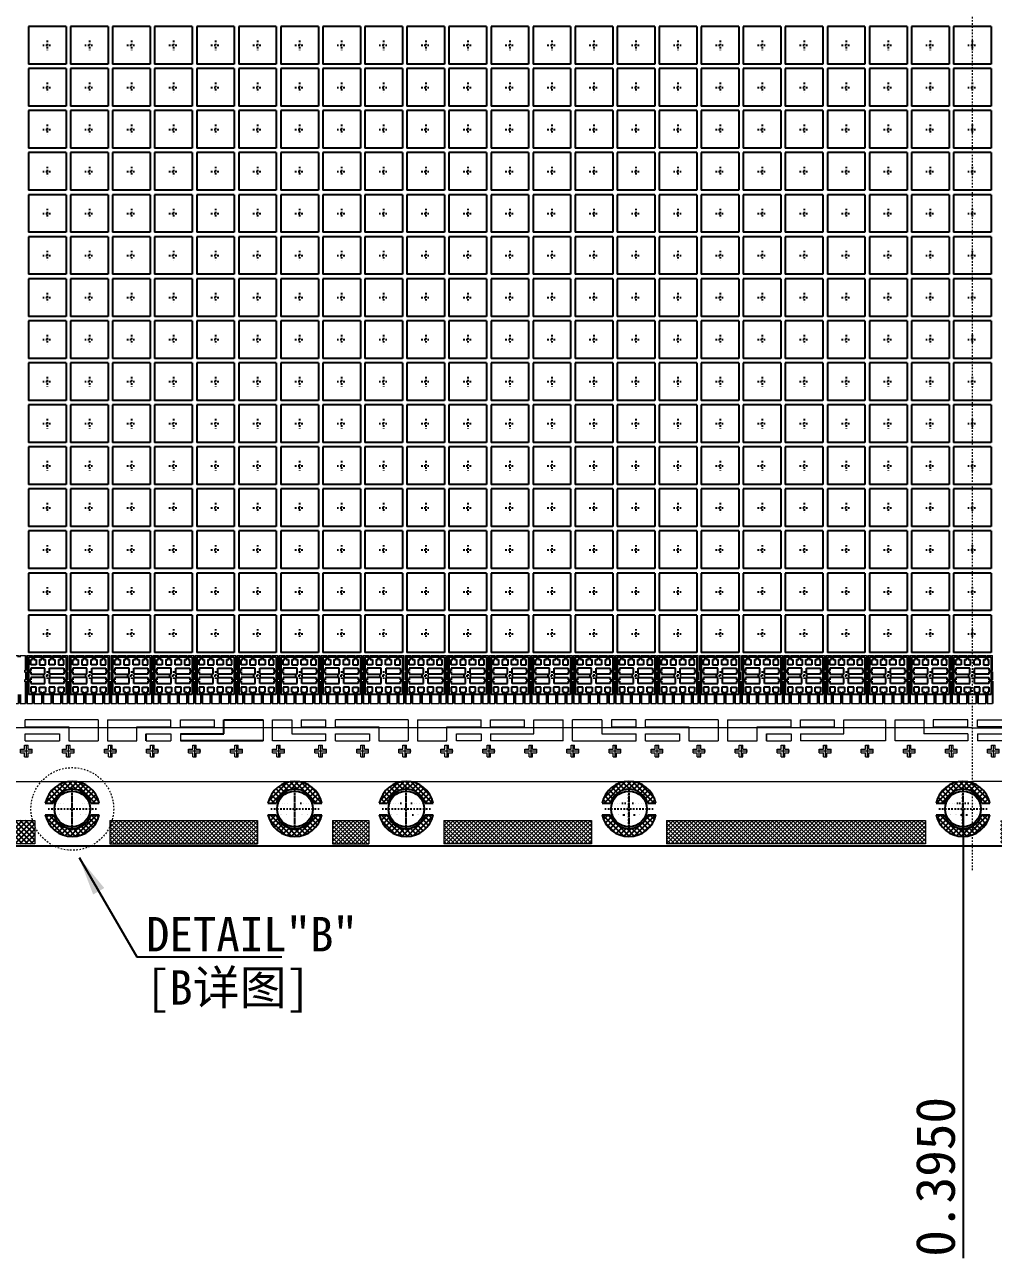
# Model space of a CAD drawing. Extents: x -120 to 253, y -170 to 71.
# Drawn here: x -55.6 to 6.3, y -83.4 to -4.6 of the extents above; entities that cross this region are included whole.
import ezdxf

# ---------------------------------------------------------------- set-up
doc = ezdxf.new("R2010")
doc.units = 0
doc.header["$LTSCALE"] = 0.01
doc.header["$MEASUREMENT"] = 0
for name, pattern in [('CENTER', [2, 1.25, -0.25, 0.25, -0.25]), ('CENTER2', [1.125, 0.75, -0.125, 0.125, -0.125]), ('PHANTOM', [2.5, 1.25, -0.25, 0.25, -0.25, 0.25, -0.25])]:
    doc.linetypes.add(name, pattern=pattern)
doc.layers.get('0').update_dxf_attribs({"linetype": 'CONTINUOUS', "lineweight": 0})
doc.layers.get('DEFPOINTS').update_dxf_attribs({"linetype": 'CONTINUOUS'})
for name, color, linetype in [('0D', 2, 'CONTINUOUS'), ('CEN', 2, 'CENTER'), ('Double Plating', 6, 'CONTINUOUS'), ('PACKAGE', 6, 'CONTINUOUS'), ('PAGE1', 7, 'CONTINUOUS'), ('PATTERNING', 7, 'CONTINUOUS'), ('plating', 1, 'CONTINUOUS'), ('标注', 7, 'CONTINUOUS'), ('正面', 30, 'CONTINUOUS')]:
    doc.layers.add(name, color=color, linetype=linetype)
doc.layers.add('Pkg', color=6, linetype='PHANTOM', lineweight=9)
doc.styles.get("Standard").update_dxf_attribs({"font": ''})
doc.styles.get('STANDARD').set_extended_font_data('SimSun')
doc.dimstyles.new('LF2_A3_1.5X', dxfattribs={"dimtxt": 2.5, "dimasz": 2.5, "dimexe": 0.15, "dimexo": 0.01, "dimgap": 0.5, "dimtad": 1, "dimdec": 4, "dimlfac": 0.666667, "dimzin": 1, "dimdsep": 46, "dimlunit": 6, "dimtxsty": 'STANDARD', "dimcen": 2.5, "dimclrd": 1, "dimclre": 1, "dimclrt": 7, "dimadec": 0, "dimazin": 0, "dimtfac": 1, "dimtdec": 4, "dimtmove": 0, "dimatfit": 3, "dimfxl": 1, "dimtfillclr": 256, "dimtolj": 1, "dimtzin": 0, "dimarcsym": 1})
pattern_1 = [(45, (0, 0), (-0.1122532, 0.1122532), []), (135, (0, 0), (-0.1122532, -0.1122532), [])]

# ---------------------------------------------------------------- blocks, each defined once
blk = doc.blocks.new('vc')
for p, q in [((-63.463, 119.294), (-68.113, 119.294)), ((-56.038, 118.844), (-56.038, 119.294)), ((-52.926, 119.294), (-52.926, 117.944)), ((-52.326, 117.944), (-52.326, 119.294)), ((-52.326, 119.294), (-51.088, 119.294)), ((-51.088, 119.294), (-51.088, 118.394)), ((-50.488, 119.294), (-50.488, 118.844)), ((-43.663, 119.294), (-48.313, 119.294)), ((-36.238, 118.844), (-36.238, 119.294)), ((-35.638, 118.394), (-35.638, 119.294)), ((-35.638, 119.294), (-33.763, 119.294)), ((-31.288, 119.294), (-31.288, 118.394)), ((-30.688, 119.294), (-30.688, 118.844)), ((-23.863, 119.294), (-28.513, 119.294)), ((-16.438, 118.844), (-16.438, 119.294)), ((-15.838, 118.394), (-15.838, 119.294)), ((-15.838, 119.294), (-13.288, 119.294)), ((-13.288, 119.294), (-13.176, 119.294)), ((-13.176, 119.294), (-13.176, 117.944)), ((-12.576, 117.944), (-12.576, 119.294)), ((-12.576, 119.294), (-10.738, 119.294)), ((-10.738, 119.294), (-10.736, 118.394)), ((-68.113, 118.844), (-65.338, 118.844)), ((-65.938, 118.394), (-65.938, 117.944)), ((-65.338, 118.844), (-65.338, 117.944)), ((-60.988, 117.944), (-60.988, 118.844)), ((-60.988, 118.844), (-58.813, 118.844)), ((-51.088, 118.394), (-48.913, 118.394)), ((-48.313, 118.844), (-45.538, 118.844)), ((-46.138, 118.394), (-46.138, 117.944)), ((-45.538, 118.844), (-45.538, 117.944)), ((-41.188, 117.944), (-41.188, 118.844)), ((-41.188, 118.844), (-39.013, 118.844)), ((-40.588, 117.944), (-40.588, 118.394)), ((-38.413, 118.394), (-35.638, 118.394)), ((-31.288, 118.394), (-29.113, 118.394)), ((-28.513, 118.844), (-25.738, 118.844)), ((-26.338, 118.394), (-26.338, 117.944)), ((-25.738, 118.844), (-25.738, 117.944)), ((-21.388, 117.944), (-21.388, 118.844)), ((-21.388, 118.844), (-19.213, 118.844)), ((-20.788, 117.944), (-20.788, 118.394)), ((-18.613, 118.394), (-15.838, 118.394)), ((-7.318, 118.394), (-4.545, 118.394)), ((-65.338, 117.944), (-63.463, 117.944)), ((-48.913, 117.944), (-52.326, 117.944)), ((-45.538, 117.944), (-43.663, 117.944)), ((-33.763, 117.944), (-38.413, 117.944)), ((-25.738, 117.944), (-23.863, 117.944)), ((-13.288, 117.944), (-18.613, 117.944)), ((-13.176, 117.944), (-13.288, 117.944)), ((-7.918, 117.944), (-12.576, 117.944)), ((-2.668, 117.944), (-7.318, 117.944))]:
    blk.add_line(p, q)
at = {"color": 0}
for p, q in [((-68.113, 118.844), (-68.113, 119.294)), ((-63.463, 119.294), (-63.463, 117.944)), ((-62.863, 119.294), (-62.863, 117.944)), ((-62.863, 119.294), (-58.813, 119.294)), ((-58.813, 118.844), (-58.813, 119.294)), ((-58.213, 118.844), (-58.213, 119.294)), ((-58.213, 119.294), (-56.038, 119.294)), ((-50.488, 119.294), (-48.913, 119.294)), ((-48.913, 118.844), (-48.913, 119.294)), ((-48.313, 118.844), (-48.313, 119.294)), ((-43.663, 119.294), (-43.663, 117.944)), ((-43.063, 119.294), (-43.063, 117.944)), ((-43.063, 119.294), (-39.013, 119.294)), ((-39.013, 118.844), (-39.013, 119.294)), ((-38.413, 118.844), (-38.413, 119.294)), ((-38.413, 119.294), (-36.238, 119.294)), ((-33.763, 117.944), (-33.763, 119.294)), ((-33.163, 117.944), (-33.163, 119.294)), ((-31.288, 119.294), (-33.163, 119.294)), ((-29.113, 119.294), (-30.688, 119.294)), ((-29.113, 118.844), (-29.113, 119.294)), ((-28.513, 118.844), (-28.513, 119.294)), ((-23.863, 119.294), (-23.863, 117.944)), ((-23.263, 119.294), (-23.263, 117.944)), ((-23.263, 119.294), (-19.213, 119.294)), ((-19.213, 118.844), (-19.213, 119.294)), ((-18.613, 118.844), (-18.613, 119.294)), ((-18.613, 119.294), (-16.438, 119.294)), ((-7.918, 118.844), (-7.918, 119.294)), ((-7.318, 118.844), (-7.318, 119.294)), ((-68.113, 117.944), (-68.113, 118.394)), ((-68.113, 118.394), (-65.938, 118.394)), ((-60.388, 118.394), (-58.813, 118.394)), ((-58.813, 118.394), (-58.813, 117.944)), ((-58.213, 118.844), (-56.038, 118.844)), ((-58.213, 118.394), (-58.213, 117.944)), ((-50.488, 118.844), (-48.913, 118.844)), ((-48.913, 117.944), (-48.913, 118.394)), ((-48.313, 117.944), (-48.313, 118.394)), ((-48.313, 118.394), (-46.138, 118.394)), ((-40.588, 118.394), (-39.013, 118.394)), ((-39.013, 118.394), (-39.013, 117.944)), ((-38.413, 118.844), (-36.238, 118.844)), ((-38.413, 118.394), (-38.413, 117.944)), ((-30.688, 118.844), (-29.113, 118.844)), ((-29.113, 117.944), (-29.113, 118.394)), ((-28.513, 117.944), (-28.513, 118.394)), ((-28.513, 118.394), (-26.338, 118.394)), ((-20.788, 118.394), (-19.213, 118.394)), ((-19.213, 118.394), (-19.213, 117.944)), ((-18.613, 118.844), (-16.438, 118.844)), ((-18.613, 118.394), (-18.613, 117.944)), ((-7.918, 118.394), (-10.736, 118.394)), ((-7.918, 118.394), (-7.918, 117.944)), ((-7.318, 118.394), (-7.318, 117.944)), ((-68.113, 117.944), (-65.938, 117.944)), ((-62.863, 117.944), (-60.988, 117.944)), ((-60.388, 117.944), (-58.813, 117.944)), ((-48.313, 117.944), (-46.138, 117.944)), ((-43.063, 117.944), (-41.188, 117.944)), ((-39.013, 117.944), (-40.588, 117.944)), ((-33.163, 117.944), (-29.113, 117.944)), ((-28.513, 117.944), (-26.338, 117.944)), ((-23.263, 117.944), (-21.388, 117.944)), ((-20.788, 117.944), (-19.213, 117.944))]:
    blk.add_line(p, q, dxfattribs=at)
at = {"color": 0, "lineweight": -3}
for p, q in [((-55.438, 118.394), (-55.438, 119.294)), ((-55.438, 119.294), (-52.926, 119.294)), ((-60.388, 117.944), (-60.388, 118.394)), ((-58.213, 118.394), (-55.438, 118.394)), ((-52.926, 117.944), (-58.213, 117.944))]:
    blk.add_line(p, q, dxfattribs=at)
for points in [[(-7.918, 119.294), (-10.138, 119.294), (-10.138, 118.844), (-7.918, 118.844)], [(-7.318, 119.294), (-5.143, 119.294), (-5.143, 118.844), (-7.318, 118.844)]]:
    blk.add_lwpolyline(points)
blk = doc.blocks.new('squre2')
at = {"linetype": 'ByBlock', "lineweight": 0}
for p, q in [((138.043, 278.457), (138.218, 278.457)), ((138.043, 278.457), (138.043, 278.307)), ((138.218, 278.632), (138.218, 278.457)), ((138.218, 278.632), (138.368, 278.632)), ((138.368, 278.632), (138.368, 278.457)), ((138.368, 278.457), (138.543, 278.457)), ((138.043, 278.307), (138.218, 278.307)), ((138.218, 278.307), (138.218, 278.132)), ((138.368, 278.307), (138.543, 278.307)), ((138.368, 278.307), (138.368, 278.132))]:
    blk.add_line(p, q, dxfattribs=at)
for p, q in [((138.543, 278.457), (138.543, 278.307)), ((138.218, 278.132), (138.368, 278.132))]:
    blk.add_line(p, q)
at = {"layer": '0D', "color": 3, "linetype": 'ByBlock', "lineweight": 0}
for p, q in [((138.293, 278.118), (138.293, 278.645)), ((138.563, 278.382), (138.023, 278.382))]:
    blk.add_line(p, q, dxfattribs=at)
blk = doc.blocks.new('ceter')
at = {"color": 1, "linetype": 'CENTER2', "ltscale": 0.05}
for p, q in [((133.753, 275.997), (134.143, 275.997)), ((133.753, 275.997), (134.143, 275.997)), ((133.753, 275.997), (134.143, 275.997)), ((133.753, 275.997), (134.143, 275.997)), ((133.948, 276.199), (133.948, 275.795)), ((133.948, 276.199), (133.948, 275.795)), ((133.948, 276.199), (133.948, 275.795)), ((133.948, 276.199), (133.948, 275.795))]:
    blk.add_line(p, q, dxfattribs=at)
blk = doc.blocks.new('11')
at = {"layer": 'PACKAGE', "color": 0}
for p, q in [((-549.124, -323.329), (-549.124, -324.929)), ((-547.524, -323.329), (-549.124, -323.329)), ((-547.524, -323.329), (-547.524, -324.929)), ((-547.524, -324.929), (-549.124, -324.929))]:
    blk.add_line(p, q, dxfattribs=at)
at = {"layer": 'plating'}
blk.add_blockref('ceter', (-682.272, -600.125), dxfattribs=at)
blk = doc.blocks.new('tie bar-7')
for p, q in [((-1.298, 1.297), (-0.945, 1.297)), ((-0.855, 1.297), (-0.345, 1.297)), ((0.345, 1.297), (0.855, 1.297)), ((0.945, 1.297), (1.297, 1.297)), ((-1.298, -1.77), (-0.945, -1.77)), ((-0.855, -1.77), (-0.345, -1.77)), ((-0.255, -1.77), (0.255, -1.77)), ((0.945, -1.77), (1.297, -1.77))]:
    blk.add_line(p, q)
at = {"color": 0}
for p, q in [((-0.255, 1.297), (0.255, 1.297)), ((1.297, 0.345), (1.297, 1.297)), ((-1.298, 0.255), (-1.298, -0.255)), ((1.2, 0.345), (1.297, 0.345)), ((1.2, 0.255), (1.297, 0.255)), ((1.297, 0.255), (1.297, -0.255)), ((1.2, -0.255), (1.297, -0.255)), ((1.2, -0.345), (1.297, -0.345)), ((0.345, -1.77), (0.855, -1.77))]:
    blk.add_line(p, q, dxfattribs=at)
at = {"layer": 'PATTERNING'}
for p, q in [((-1.298, 1.297), (-1.298, 0.345)), ((-0.945, 1.2), (-0.945, 1.297)), ((-0.855, 1.2), (-0.855, 1.297)), ((-0.345, 1.2), (-0.345, 1.297)), ((-0.255, 1.2), (-0.255, 1.297)), ((0.255, 1.2), (0.255, 1.297)), ((0.345, 1.2), (0.345, 1.297)), ((0.855, 1.2), (0.855, 1.297)), ((0.945, 1.2), (0.945, 1.297)), ((-1.2, 0.345), (-1.298, 0.345)), ((-1.2, 0.255), (-1.298, 0.255)), ((-1.2, -0.255), (-1.298, -0.255)), ((-1.2, -0.345), (-1.298, -0.345)), ((-1.298, -0.345), (-1.298, -1.77)), ((1.297, -0.345), (1.297, -1.77)), ((-0.945, -1.2), (-0.945, -1.77)), ((-0.855, -1.2), (-0.855, -1.77)), ((-0.345, -1.2), (-0.345, -1.77)), ((-0.255, -1.2), (-0.255, -1.77)), ((0.255, -1.2), (0.255, -1.77)), ((0.345, -1.2), (0.345, -1.77)), ((0.855, -1.2), (0.855, -1.77)), ((0.945, -1.2), (0.945, -1.77))]:
    blk.add_line(p, q, dxfattribs=at)
blk = doc.blocks.new('UNIT')
at = {"layer": 'Pkg'}
for p, q in [((-0.8, 0.8), (-0.8, -0.8)), ((0.8, 0.8), (-0.8, 0.8)), ((0.8, 0.8), (0.8, -0.8)), ((0.8, -0.8), (-0.8, -0.8))]:
    blk.add_line(p, q, dxfattribs=at)
at = {"layer": '正面', "color": 0}
for p, q in [((-0.7, 0.475), (-0.7, 0.7)), ((-0.63, 0.7), (-0.63, 0.8)), ((-0.57, 0.8), (-0.57, 0.7)), ((-0.475, 0.7), (-0.475, 0.475)), ((-0.325, 0.7), (-0.325, 0.475)), ((-0.23, 0.7), (-0.23, 0.8)), ((-0.17, 0.8), (-0.17, 0.7)), ((-0.075, 0.475), (-0.075, 0.7)), ((0.075, 0.475), (0.075, 0.7)), ((0.17, 0.7), (0.17, 0.8)), ((0.23, 0.8), (0.23, 0.7)), ((0.325, 0.7), (0.325, 0.475)), ((0.475, 0.7), (0.475, 0.475)), ((0.57, 0.7), (0.57, 0.8)), ((0.63, 0.8), (0.63, 0.7)), ((0.7, 0.475), (0.7, 0.7)), ((-0.7, 0.23), (-0.8, 0.23)), ((-0.8, 0.17), (-0.7, 0.17)), ((-0.475, 0.475), (-0.7, 0.475)), ((-0.1, 0.325), (-0.7, 0.325)), ((-0.7, 0.075), (-0.1, 0.075)), ((-0.325, 0.475), (-0.075, 0.475)), ((-0.1, 0.075), (-0.1, 0.325)), ((0.325, 0.475), (0.075, 0.475)), ((0.1, 0.075), (0.1, 0.325)), ((0.1, 0.325), (0.7, 0.325)), ((0.7, 0.075), (0.1, 0.075)), ((0.475, 0.475), (0.7, 0.475)), ((0.7, 0.23), (0.8, 0.23)), ((0.8, 0.17), (0.7, 0.17)), ((-0.7, -0.17), (-0.8, -0.17)), ((-0.8, -0.23), (-0.7, -0.23)), ((-0.1, -0.075), (-0.7, -0.075)), ((-0.7, -0.325), (-0.1, -0.325)), ((-0.475, -0.475), (-0.7, -0.475)), ((-0.7, -0.475), (-0.7, -0.7)), ((-0.475, -0.7), (-0.475, -0.475)), ((-0.325, -0.7), (-0.325, -0.475)), ((-0.325, -0.475), (-0.075, -0.475)), ((-0.1, -0.325), (-0.1, -0.075)), ((-0.075, -0.475), (-0.075, -0.7)), ((0.325, -0.475), (0.075, -0.475)), ((0.075, -0.475), (0.075, -0.7)), ((0.1, -0.325), (0.1, -0.075)), ((0.1, -0.075), (0.7, -0.075)), ((0.7, -0.325), (0.1, -0.325)), ((0.325, -0.7), (0.325, -0.475)), ((0.475, -0.7), (0.475, -0.475)), ((0.475, -0.475), (0.7, -0.475)), ((0.7, -0.17), (0.8, -0.17)), ((0.8, -0.23), (0.7, -0.23)), ((0.7, -0.475), (0.7, -0.7)), ((-0.63, -0.7), (-0.63, -0.8)), ((-0.57, -0.8), (-0.57, -0.7)), ((-0.23, -0.7), (-0.23, -0.8)), ((-0.17, -0.8), (-0.17, -0.7)), ((0.17, -0.7), (0.17, -0.8)), ((0.23, -0.8), (0.23, -0.7)), ((0.57, -0.7), (0.57, -0.8)), ((0.63, -0.8), (0.63, -0.7))]:
    blk.add_line(p, q, dxfattribs=at)
at = {"layer": '正面', "color": 0, "ltscale": 0.02}
for points in [[(-0.7, 0.7), (-0.63, 0.7)], [(-0.57, 0.7), (-0.475, 0.7)], [(-0.325, 0.7), (-0.23, 0.7)], [(-0.17, 0.7), (-0.075, 0.7)], [(0.075, 0.7), (0.17, 0.7)], [(0.23, 0.7), (0.325, 0.7)], [(0.475, 0.7), (0.57, 0.7)], [(0.63, 0.7), (0.7, 0.7)], [(-0.7, 0.325), (-0.7, 0.23)], [(-0.7, 0.17), (-0.7, 0.075)], [(0.7, 0.325), (0.7, 0.23)], [(0.7, 0.17), (0.7, 0.075)], [(-0.7, -0.075), (-0.7, -0.17)], [(-0.7, -0.23), (-0.7, -0.325)], [(0.7, -0.075), (0.7, -0.17)], [(0.7, -0.23), (0.7, -0.325)], [(-0.7, -0.7), (-0.63, -0.7)], [(-0.57, -0.7), (-0.475, -0.7)], [(-0.325, -0.7), (-0.23, -0.7)], [(-0.17, -0.7), (-0.075, -0.7)], [(0.075, -0.7), (0.17, -0.7)], [(0.23, -0.7), (0.325, -0.7)], [(0.475, -0.7), (0.57, -0.7)], [(0.63, -0.7), (0.7, -0.7)]]:
    blk.add_lwpolyline(points, dxfattribs=at)
blk = doc.blocks.new('Range')
at = {"layer": 'CEN'}
h = blk.add_hatch(dxfattribs=at)
h.set_pattern_fill('ANSI37', color=6, scale=0.05, style=0)
h.set_pattern_definition(pattern_1)
edge = h.paths.add_edge_path()
edge.add_arc((-416.667, 103.017), 0.837, 17.3787, 162.6213)
edge.add_line((-417.466, 103.267), (-417.815, 103.267))
edge.add_arc((-416.667, 103.017), 1.175, 12.2845, 167.7155, ccw=False)
edge.add_line((-415.519, 103.267), (-415.868, 103.267))
h = blk.add_hatch(dxfattribs=at)
h.set_pattern_fill('ANSI37', color=6, scale=0.05, style=0)
h.set_pattern_definition(pattern_1)
edge = h.paths.add_edge_path()
edge.add_arc((-416.667, 103.017), 0.837, 197.3787, 342.6213)
edge.add_line((-415.868, 102.767), (-415.519, 102.767))
edge.add_arc((-416.667, 103.017), 1.175, 192.2845, 347.7155, ccw=False)
edge.add_line((-417.815, 102.767), (-417.466, 102.767))
at = {"color": 0}
for p, q in [((-417.815, 103.267), (-417.466, 103.267)), ((-415.868, 103.267), (-415.519, 103.267)), ((-417.815, 102.767), (-417.466, 102.767)), ((-415.868, 102.767), (-415.519, 102.767))]:
    blk.add_line(p, q, dxfattribs=at)
for radius, start, end in [(1.175, 12.2845, 167.7155), (0.837, 17.3787, 162.6213), (1.175, 192.2845, 347.7155), (0.837, 197.3787, 342.6213)]:
    blk.add_arc((-416.667, 103.017), radius, start, end, dxfattribs=at)
at = {"layer": 'CEN', "color": 3, "linetype": 'CENTER'}
for p, q in [((-416.667, 102.117), (-416.667, 103.917)), ((-417.567, 103.017), (-415.767, 103.017))]:
    blk.add_line(p, q, dxfattribs=at)
at = {"layer": 'PAGE1'}
blk.add_circle((-416.667, 103.017), 0.762, dxfattribs=at)
blk = doc.blocks.new('Circle')
at = {"layer": 'plating', "color": 3, "linetype": 'CENTER'}
for p, q in [((39.353, 160.07), (39.353, 161.783)), ((38.321, 160.927), (40.385, 160.927))]:
    blk.add_line(p, q, dxfattribs=at)
at = {"color": 0, "rotation": 2.9849863675e-06}
blk.add_blockref('Range', (456.019, 57.91), dxfattribs=at)
blk = doc.blocks.new('Z$W@#00294823')
at = {"layer": 'CEN', "color": 3, "linetype": 'CENTER'}
for p, q in [((0, -0.856), (0, 0.856)), ((-1.032, 0), (1.032, 0))]:
    blk.add_line(p, q, dxfattribs=at)
at = {"layer": '标注'}
blk.add_blockref('Circle', (-39.353, -160.927), dxfattribs=at)
blk = doc.blocks.new('Z$W@#38060F6F')
at = {"color": 0}
blk.add_blockref('Z$W@#00294823', (0, 0), dxfattribs=at)
blk = doc.blocks.new('*D73')
at = {"color": 1, "lineweight": -2, "transparency": 16777216}
blk.add_line((-867.904, -1293.612), (-902.369, -1293.612), dxfattribs=at)
at = {"layer": 'DEFPOINTS', "color": 0, "transparency": 16777216}
for p in [(-781.998, -1243.494), (-889.746, -1293.612), (-867.894, -1293.612)]:
    blk.add_point(p, dxfattribs=at)
at = {"color": 7, "transparency": 16777216, "insert": (-896.307, -1291.862), "char_height": 2.5, "attachment_point": 5}
blk.add_mtext('\\A1;33.4120', dxfattribs=at)
blk = doc.blocks.new('*D74')
at = {"color": 1, "lineweight": -2, "transparency": 16777216}
blk.add_line((-782.591, -1293.622), (-782.591, -1322.298), dxfattribs=at)
at = {"layer": 'DEFPOINTS', "color": 0, "transparency": 16777216}
for p in [(-781.998, -1243.494), (-782.591, -1293.612), (-782.591, -1311.421)]:
    blk.add_point(p, dxfattribs=at)
at = {"color": 7, "transparency": 16777216, "insert": (-784.341, -1317.11), "char_height": 2.5, "attachment_point": 5, "rotation": 90}
blk.add_mtext('\\A1;0.3950', dxfattribs=at)

msp = doc.modelspace()

# ---------------------------------------------------------------- hatches: boundary and pattern name
h = msp.add_hatch()
h.set_pattern_fill('ANSI37', color=6, scale=1.5)
h.set_pattern_definition([(45, (-1230.52481, -1915.31446), (-0.132582521, 0.132582521), []), (135, (-1230.52481, -1915.31446), (-0.132582521, -0.132582521), [])])
h.paths.add_polyline_path([(35.1575, -56.90423), (58.7975, -56.90423), (58.7975, -55.40423), (35.1575, -55.40423)])
h.paths.add_polyline_path([(6.7175, -56.90423), (30.3575, -56.90423), (30.3575, -55.40423), (6.7175, -55.40423)])
h.paths.add_polyline_path([(-14.61248, -56.90423), (1.9175, -56.90423), (1.9175, -55.40423), (-14.61248, -55.40423)])
h.paths.add_polyline_path([(-50.1625, -56.90423), (-40.7425, -56.90423), (-40.7425, -55.40423), (-50.1625, -55.40423)])
h.paths.add_polyline_path([(-28.8325, -56.90423), (-19.41248, -56.90423), (-19.41248, -55.40423), (-28.8325, -55.40423)])
h.paths.add_polyline_path([(-35.9425, -56.90423), (-33.6325, -56.90423), (-33.6325, -55.40423), (-35.9425, -55.40423)])
at = {"layer": 'Double Plating'}
h = msp.add_hatch(dxfattribs=at)
h.set_pattern_fill('ANSI37', color=256, scale=0.075, style=0)
h.set_pattern_definition([(45, (-619.38856, -395.0964), (-0.1683798, 0.1683798), []), (135, (-619.38856, -395.0964), (-0.1683798, -0.1683798), [])])
h.paths.add_polyline_path([(-54.9625, -56.90423), (-78.6025, -56.90423), (-78.6025, -55.40423), (-54.9625, -55.40423)])

# ---------------------------------------------------------------- linework, layer by layer
at = {"color": 3, "linetype": 'CENTER2'}
msp.add_line((4.91, 52.71696), (4.91, -58.67209), dxfattribs=at)
at = {"color": 5}
for p, q in [((4.91, -49.49423), (-84.39336, -49.49423)), ((4.91, -49.49423), (94.21336, -49.49423)), ((-79.85538, -52.92923), (4.91, -52.92923)), ((89.67538, -52.92923), (4.91, -52.92923))]:
    msp.add_line(p, q, dxfattribs=at)
for p, q in [((-8.2375, -49.86923), (-8.2375, -50.31923)), ((-50.1625, -55.40423), (-50.1625, -56.90423)), ((-50.1625, -55.40423), (-40.7425, -55.40423)), ((-40.7425, -55.40423), (-40.7425, -56.90423)), ((-35.9425, -55.40423), (-35.9425, -56.90423)), ((-33.6325, -55.40423), (-33.6325, -56.90423)), ((-28.8325, -55.40423), (-28.8325, -56.90423)), ((-28.8325, -55.40423), (-19.41248, -55.40423)), ((-19.41248, -55.4047), (-19.41248, -56.9047)), ((-14.61248, -55.40423), (1.9175, -55.40423)), ((-14.61248, -55.4047), (-14.61248, -56.9047)), ((1.9175, -55.40423), (1.9175, -56.90423)), ((-50.1625, -56.90423), (-40.7425, -56.90423)), ((-19.41248, -56.90423), (-28.8325, -56.90423)), ((1.9175, -56.90423), (-14.61248, -56.90423))]:
    msp.add_line(p, q)
at = {"color": 0}
for p, q in [((-35.9425, -55.40423), (-33.6325, -55.40423)), ((-35.9425, -56.90423), (-33.6325, -56.90423))]:
    msp.add_line(p, q, dxfattribs=at)
msp.add_lwpolyline([(-54.9625, -56.90423), (-78.6025, -56.90423), (-78.6025, -55.40423), (-54.9625, -55.40423)], close=True)
at = {"color": 3, "linetype": 'CENTER2'}
msp.add_circle((-52.5625, -54.67223), 2.64385, dxfattribs=at)
at = {"layer": 'PAGE1'}
msp.add_line((96.5375, -57.05423), (-92.4625, -57.05423), dxfattribs=at)
at = {"layer": 'plating', "color": 3, "linetype": 'CENTER'}
for p, q in [((-52.5625, -56.02223), (-52.5625, -53.32223)), ((-38.3425, -56.02223), (-38.3425, -53.32223)), ((-31.2325, -56.02223), (-31.2325, -53.32223)), ((-17.01248, -56.02232), (-17.01248, -53.32232)), ((4.3175, -56.02223), (4.3175, -53.32223)), ((-53.9125, -54.67223), (-51.2125, -54.67223)), ((-39.6925, -54.67223), (-36.9925, -54.67223)), ((-32.5825, -54.67223), (-29.8825, -54.67223)), ((-18.36248, -54.67232), (-15.66248, -54.67232)), ((2.9675, -54.67223), (5.6675, -54.67223))]:
    msp.add_line(p, q, dxfattribs=at)

# ---------------------------------------------------------------- block references
for name, p in [('vc', (12.55051, -168.26372)), ('tie bar-7', (-56.845, -46.17173)), ('tie bar-7', (-54.16, -46.17173)), ('tie bar-7', (-51.475, -46.17173)), ('tie bar-7', (-48.79, -46.17173)), ('tie bar-7', (-46.105, -46.17173)), ('tie bar-7', (-43.42, -46.17173)), ('tie bar-7', (-40.735, -46.17173)), ('tie bar-7', (-38.05, -46.17173)), ('tie bar-7', (-35.365, -46.17173)), ('tie bar-7', (-32.68, -46.17173)), ('tie bar-7', (-29.995, -46.17173)), ('tie bar-7', (-27.31, -46.17173)), ('tie bar-7', (-24.625, -46.17173)), ('tie bar-7', (-21.94, -46.17173)), ('tie bar-7', (-19.255, -46.17173)), ('tie bar-7', (-16.57, -46.17173)), ('tie bar-7', (-13.885, -46.17173)), ('tie bar-7', (-11.2, -46.17173)), ('tie bar-7', (-8.515, -46.17173)), ('tie bar-7', (-5.83, -46.17173)), ('tie bar-7', (-3.145, -46.17173)), ('tie bar-7', (-0.46, -46.17173)), ('tie bar-7', (2.225, -46.17173)), ('tie bar-7', (4.91, -46.17173))]:
    msp.add_blockref(name, p)
at = {"xscale": 1.5, "yscale": 1.5, "zscale": 1.5}
for p in [(768.32649, 480.2965), (771.01149, 480.2965), (773.69649, 480.2965), (776.38149, 480.2965), (779.06649, 480.2965), (781.75149, 480.2965), (784.43649, 480.2965), (787.12149, 480.2965), (789.80649, 480.2965), (792.49149, 480.2965), (795.17649, 480.2965), (797.86149, 480.2965), (800.54649, 480.2965), (803.23149, 480.2965), (805.91649, 480.2965), (808.60149, 480.2965), (811.28649, 480.2965), (813.97149, 480.2965), (816.65649, 480.2965), (819.34149, 480.2965), (822.02649, 480.2965), (824.71149, 480.2965), (827.39649, 480.2965), (768.32649, 477.6115), (771.01149, 477.6115), (773.69649, 477.6115), (776.38149, 477.6115), (779.06649, 477.6115), (781.75149, 477.6115), (784.43649, 477.6115), (787.12149, 477.6115), (789.80649, 477.6115), (792.49149, 477.6115), (795.17649, 477.6115), (797.86149, 477.6115), (800.54649, 477.6115), (803.23149, 477.6115), (805.91649, 477.6115), (808.60149, 477.6115), (811.28649, 477.6115), (813.97149, 477.6115), (816.65649, 477.6115), (819.34149, 477.6115), (822.02649, 477.6115), (824.71149, 477.6115), (827.39649, 477.6115), (768.32649, 474.9265), (771.01149, 474.9265), (773.69649, 474.9265), (776.38149, 474.9265), (779.06649, 474.9265), (781.75149, 474.9265), (784.43649, 474.9265), (787.12149, 474.9265), (789.80649, 474.9265), (792.49149, 474.9265), (795.17649, 474.9265), (797.86149, 474.9265), (800.54649, 474.9265), (803.23149, 474.9265), (805.91649, 474.9265), (808.60149, 474.9265), (811.28649, 474.9265), (813.97149, 474.9265), (816.65649, 474.9265), (819.34149, 474.9265), (822.02649, 474.9265), (824.71149, 474.9265), (827.39649, 474.9265), (768.32649, 472.2415), (771.01149, 472.2415), (773.69649, 472.2415), (776.38149, 472.2415), (779.06649, 472.2415), (781.75149, 472.2415), (784.43649, 472.2415), (787.12149, 472.2415), (789.80649, 472.2415), (792.49149, 472.2415), (795.17649, 472.2415), (797.86149, 472.2415), (800.54649, 472.2415), (803.23149, 472.2415), (805.91649, 472.2415), (808.60149, 472.2415), (811.28649, 472.2415), (813.97149, 472.2415), (816.65649, 472.2415), (819.34149, 472.2415), (822.02649, 472.2415), (824.71149, 472.2415), (827.39649, 472.2415), (768.32649, 469.5565), (771.01149, 469.5565), (773.69649, 469.5565), (776.38149, 469.5565), (779.06649, 469.5565), (781.75149, 469.5565), (784.43649, 469.5565), (787.12149, 469.5565), (789.80649, 469.5565), (792.49149, 469.5565), (795.17649, 469.5565), (797.86149, 469.5565), (800.54649, 469.5565), (803.23149, 469.5565), (805.91649, 469.5565), (808.60149, 469.5565), (811.28649, 469.5565), (813.97149, 469.5565), (816.65649, 469.5565), (819.34149, 469.5565), (822.02649, 469.5565), (824.71149, 469.5565), (827.39649, 469.5565), (768.32649, 466.8715), (771.01149, 466.8715), (773.69649, 466.8715), (776.38149, 466.8715), (779.06649, 466.8715), (781.75149, 466.8715), (784.43649, 466.8715), (787.12149, 466.8715), (789.80649, 466.8715), (792.49149, 466.8715), (795.17649, 466.8715), (797.86149, 466.8715), (800.54649, 466.8715), (803.23149, 466.8715), (805.91649, 466.8715), (808.60149, 466.8715), (811.28649, 466.8715), (813.97149, 466.8715), (816.65649, 466.8715), (819.34149, 466.8715), (822.02649, 466.8715), (824.71149, 466.8715), (827.39649, 466.8715), (768.32649, 464.1865), (771.01149, 464.1865), (773.69649, 464.1865), (776.38149, 464.1865), (779.06649, 464.1865), (781.75149, 464.1865), (784.43649, 464.1865), (787.12149, 464.1865), (789.80649, 464.1865), (792.49149, 464.1865), (795.17649, 464.1865), (797.86149, 464.1865), (800.54649, 464.1865), (803.23149, 464.1865), (805.91649, 464.1865), (808.60149, 464.1865), (811.28649, 464.1865), (813.97149, 464.1865), (816.65649, 464.1865), (819.34149, 464.1865), (822.02649, 464.1865), (824.71149, 464.1865), (827.39649, 464.1865), (768.32649, 461.5015), (771.01149, 461.5015), (773.69649, 461.5015), (776.38149, 461.5015), (779.06649, 461.5015), (781.75149, 461.5015), (784.43649, 461.5015), (787.12149, 461.5015), (789.80649, 461.5015), (792.49149, 461.5015), (795.17649, 461.5015), (797.86149, 461.5015), (800.54649, 461.5015), (803.23149, 461.5015), (805.91649, 461.5015), (808.60149, 461.5015), (811.28649, 461.5015), (813.97149, 461.5015), (816.65649, 461.5015), (819.34149, 461.5015), (822.02649, 461.5015), (824.71149, 461.5015), (827.39649, 461.5015), (768.32649, 458.8165), (771.01149, 458.8165), (773.69649, 458.8165), (776.38149, 458.8165), (779.06649, 458.8165), (781.75149, 458.8165), (784.43649, 458.8165), (787.12149, 458.8165), (789.80649, 458.8165), (792.49149, 458.8165), (795.17649, 458.8165), (797.86149, 458.8165), (800.54649, 458.8165), (803.23149, 458.8165), (805.91649, 458.8165), (808.60149, 458.8165), (811.28649, 458.8165), (813.97149, 458.8165), (816.65649, 458.8165), (819.34149, 458.8165), (822.02649, 458.8165), (824.71149, 458.8165), (827.39649, 458.8165), (768.32649, 456.1315), (771.01149, 456.1315), (773.69649, 456.1315), (776.38149, 456.1315), (779.06649, 456.1315), (781.75149, 456.1315), (784.43649, 456.1315), (787.12149, 456.1315), (789.80649, 456.1315), (792.49149, 456.1315), (795.17649, 456.1315), (797.86149, 456.1315), (800.54649, 456.1315), (803.23149, 456.1315), (805.91649, 456.1315), (808.60149, 456.1315), (811.28649, 456.1315), (813.97149, 456.1315), (816.65649, 456.1315), (819.34149, 456.1315), (822.02649, 456.1315), (824.71149, 456.1315), (827.39649, 456.1315), (768.32649, 453.4465), (771.01149, 453.4465), (773.69649, 453.4465), (776.38149, 453.4465), (779.06649, 453.4465), (781.75149, 453.4465), (784.43649, 453.4465), (787.12149, 453.4465), (789.80649, 453.4465), (792.49149, 453.4465), (795.17649, 453.4465), (797.86149, 453.4465), (800.54649, 453.4465), (803.23149, 453.4465), (805.91649, 453.4465), (808.60149, 453.4465), (811.28649, 453.4465), (813.97149, 453.4465), (816.65649, 453.4465), (819.34149, 453.4465), (822.02649, 453.4465), (824.71149, 453.4465), (827.39649, 453.4465), (768.32649, 450.7615), (771.01149, 450.7615), (773.69649, 450.7615), (776.38149, 450.7615), (779.06649, 450.7615), (781.75149, 450.7615), (784.43649, 450.7615), (787.12149, 450.7615), (789.80649, 450.7615), (792.49149, 450.7615), (795.17649, 450.7615), (797.86149, 450.7615), (800.54649, 450.7615), (803.23149, 450.7615), (805.91649, 450.7615), (808.60149, 450.7615), (811.28649, 450.7615), (813.97149, 450.7615), (816.65649, 450.7615), (819.34149, 450.7615), (822.02649, 450.7615), (824.71149, 450.7615), (827.39649, 450.7615), (768.32649, 448.0765), (771.01149, 448.0765), (773.69649, 448.0765), (776.38149, 448.0765), (779.06649, 448.0765), (781.75149, 448.0765), (784.43649, 448.0765), (787.12149, 448.0765), (789.80649, 448.0765), (792.49149, 448.0765), (795.17649, 448.0765), (797.86149, 448.0765), (800.54649, 448.0765), (803.23149, 448.0765), (805.91649, 448.0765), (808.60149, 448.0765), (811.28649, 448.0765), (813.97149, 448.0765), (816.65649, 448.0765), (819.34149, 448.0765), (822.02649, 448.0765), (824.71149, 448.0765), (827.39649, 448.0765), (768.32649, 445.3915), (771.01149, 445.3915), (773.69649, 445.3915), (776.38149, 445.3915), (779.06649, 445.3915), (781.75149, 445.3915), (784.43649, 445.3915), (787.12149, 445.3915), (789.80649, 445.3915), (792.49149, 445.3915), (795.17649, 445.3915), (797.86149, 445.3915), (800.54649, 445.3915), (803.23149, 445.3915), (805.91649, 445.3915), (808.60149, 445.3915), (811.28649, 445.3915), (813.97149, 445.3915), (816.65649, 445.3915), (819.34149, 445.3915), (822.02649, 445.3915), (824.71149, 445.3915), (827.39649, 445.3915), (768.32649, 442.7065), (771.01149, 442.7065), (773.69649, 442.7065), (776.38149, 442.7065), (779.06649, 442.7065), (781.75149, 442.7065), (784.43649, 442.7065), (787.12149, 442.7065), (789.80649, 442.7065), (792.49149, 442.7065), (795.17649, 442.7065), (797.86149, 442.7065), (800.54649, 442.7065), (803.23149, 442.7065), (805.91649, 442.7065), (808.60149, 442.7065), (811.28649, 442.7065), (813.97149, 442.7065), (816.65649, 442.7065), (819.34149, 442.7065), (822.02649, 442.7065), (824.71149, 442.7065), (827.39649, 442.7065), (768.32649, 440.0215), (771.01149, 440.0215), (773.69649, 440.0215), (776.38149, 440.0215), (779.06649, 440.0215), (781.75149, 440.0215), (784.43649, 440.0215), (787.12149, 440.0215), (789.80649, 440.0215), (792.49149, 440.0215), (795.17649, 440.0215), (797.86149, 440.0215), (800.54649, 440.0215), (803.23149, 440.0215), (805.91649, 440.0215), (808.60149, 440.0215), (811.28649, 440.0215), (813.97149, 440.0215), (816.65649, 440.0215), (819.34149, 440.0215), (822.02649, 440.0215), (824.71149, 440.0215), (827.39649, 440.0215)]:
    msp.add_blockref('11', p, dxfattribs=at)
at = {"xscale": -1.5, "yscale": 1.5, "zscale": 1.5, "rotation": 180}
for p in [(-262.94219, 366.60067), (-260.25719, 366.60067), (-257.57219, 366.60067), (-254.88719, 366.60067), (-252.20219, 366.60067), (-249.51719, 366.60067), (-246.83219, 366.60067), (-244.14719, 366.60067), (-241.46219, 366.60067), (-238.77719, 366.60067), (-236.09219, 366.60067), (-233.40719, 366.60067), (-230.72219, 366.60067), (-228.03719, 366.60067), (-225.35219, 366.60067), (-222.66719, 366.60067), (-219.98219, 366.60067), (-217.29719, 366.60067), (-214.61219, 366.60067), (-211.92719, 366.60067), (-209.24219, 366.60067), (-206.55719, 366.60067), (-203.87219, 366.60067), (-201.18719, 366.60067)]:
    msp.add_blockref('squre2', p, dxfattribs=at)
at = {"color": 0, "xscale": 1.5, "yscale": 1.5, "zscale": 1.5}
for p in [(-52.5625, -54.67223), (-38.3425, -54.67223), (-31.2325, -54.67223), (-17.01248, -54.67232), (4.3175, -54.67223)]:
    msp.add_blockref('Z$W@#38060F6F', p, dxfattribs=at)
at = {"layer": 'PATTERNING', "xscale": 1.5, "yscale": 1.5, "zscale": 1.5}
for p in [(-54.16, -46.17173), (-51.475, -46.17173), (-48.79, -46.17173), (-46.105, -46.17173), (-43.42, -46.17173), (-40.735, -46.17173), (-38.05, -46.17173), (-35.365, -46.17173), (-32.68, -46.17173), (-29.995, -46.17173), (-27.31, -46.17173), (-24.625, -46.17173), (-21.94, -46.17173), (-19.255, -46.17173), (-16.57, -46.17173), (-13.885, -46.17173), (-11.2, -46.17173), (-8.515, -46.17173), (-5.83, -46.17173), (-3.145, -46.17173), (-0.46, -46.17173), (2.225, -46.17173), (4.91, -46.17173)]:
    msp.add_blockref('UNIT', p, dxfattribs=at)

# ---------------------------------------------------------------- texts
msp.add_text('DETAIL"B"', height=2.2, rotation=0.000003).set_placement((-47.85648, -63.77305))
at = {"insert": (-42.62252, -66.32898), "char_height": 2.2, "width": 13.8884743, "attachment_point": 5, "rotation": 0.000003}
msp.add_mtext('[B详图]', dxfattribs=at)

# ---------------------------------------------------------------- dimensions: what is measured, and where the dimension line sits
at = {"color": 0}
dim = msp.add_ordinate_dim(feature_location=(-80.98584, -54.67223), offset=(-21.85199, 0), dtype=0, origin=(4.91, -4.55423), dimstyle='LF2_A3_1.5X', override={"dimtmove": 1}, dxfattribs=at)
dim.commit()
dim.dimension.update_dxf_attribs({"geometry": '*D73', "text_midpoint": (-109.39928, -52.92223), "insert": (786.90821, 1238.94015)})
dim = msp.add_ordinate_dim(feature_location=(4.3175, -54.67223), offset=(0, -17.80881), dtype=1, origin=(4.91, -4.55423), dimstyle='LF2_A3_1.5X', dxfattribs=at)
dim.commit()
dim.dimension.update_dxf_attribs({"geometry": '*D74', "text_midpoint": (2.5675, -78.16959), "insert": (786.90821, 1238.94015)})

# ---------------------------------------------------------------- leaders
msp.add_leader([(-52.1311, -57.76869), (-48.43976, -64.12602), (-39.18776, -64.12602)], dimstyle='LF2_A3_1.5X', override={"dimgap": 0.05, "dimtad": 0})

doc.saveas('drawing.dxf')
